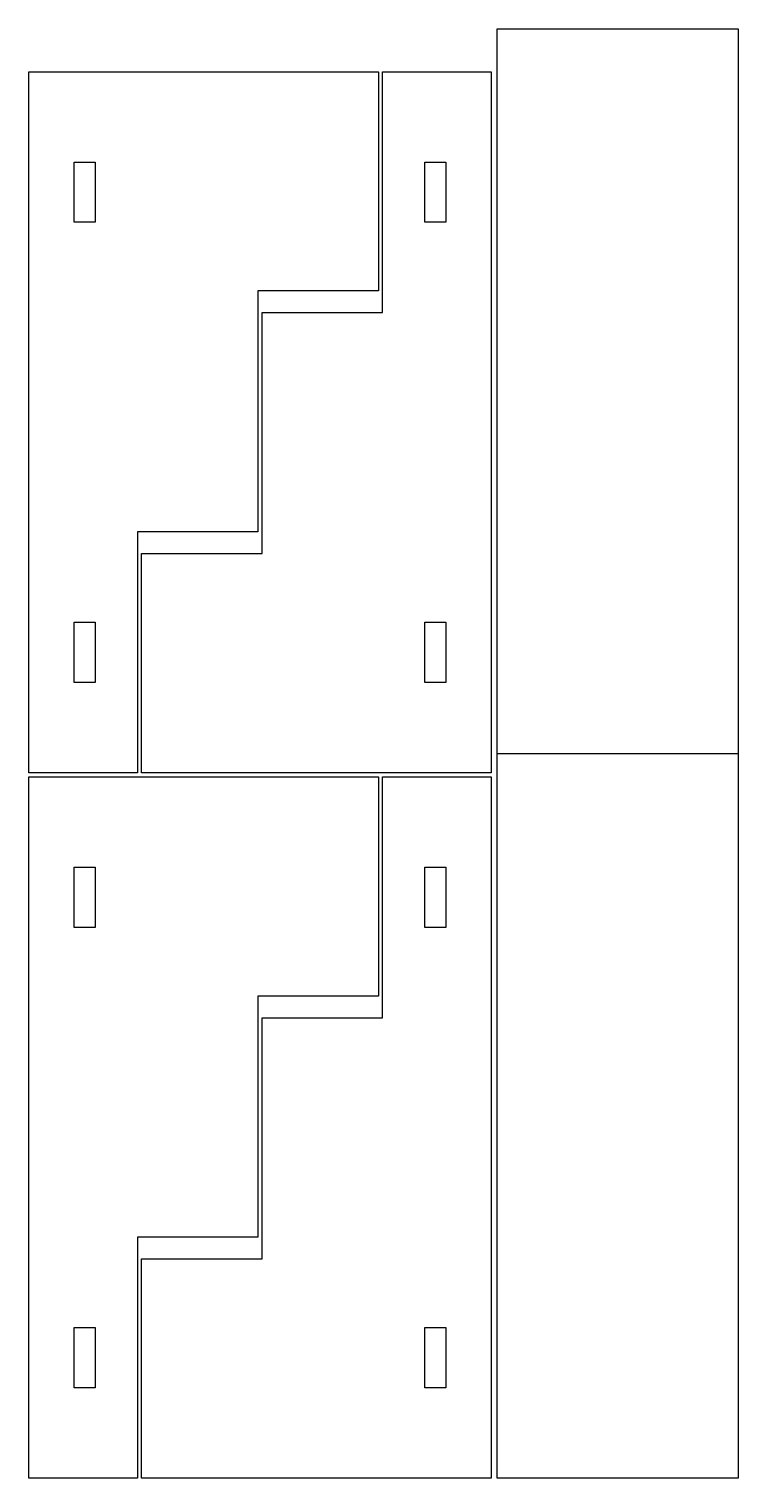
# Model space of a CAD drawing. Extents: x 0 to 1177, y 0 to 2406.
import ezdxf

# ---------------------------------------------------------------- set-up
doc = ezdxf.new("R2010")
doc.units = 0
doc.header["$MEASUREMENT"] = 0
doc.layers.get('0').update_dxf_attribs({"linetype": 'CONTINUOUS'})

msp = doc.modelspace()

# ---------------------------------------------------------------- linework, layer by layer
msp.add_line((777, 1203), (1177, 1203))
msp.add_lwpolyline([(777, 1203), (777, 2403), (777, 2406), (1177, 2406), (1177, 1206), (1177, 1203), (1177, 0), (777, 0)], close=True)
for points in [[(380, 1971.000061), (380, 1571.000061), (180.000061, 1571.000061), (180, 1171.000061), (0.000061, 1171.000061), (0.000061, 2335), (580, 2335), (580, 1971.000061), (380, 1971.000061)], [(387, 1535), (387, 1935), (586.999939, 1935), (587, 2335), (766.999939, 2335), (766.999939, 1171), (187, 1171), (187, 1535), (387, 1535)], [(110.000061, 2085.000061), (75.000061, 2085.000061), (75.000061, 2185), (110.000061, 2185), (110.000061, 2085.000061)], [(656.999939, 2185), (691.999939, 2185), (691.999939, 2085), (656.999939, 2085), (656.999939, 2185)], [(110.000061, 1321.000061), (75.000061, 1321.000061), (75.000061, 1421.000061), (110.000061, 1421.000061), (110.000061, 1321.000061)], [(656.999939, 1421), (691.999939, 1421), (691.999939, 1321), (656.999939, 1321), (656.999939, 1421)], [(380, 800.000061), (380, 400.000061), (180.000061, 400.000061), (180, 0.000061), (0.000061, 0.000061), (0.000061, 1164.000061), (580, 1164.000061), (580, 800.000061), (380, 800.000061)], [(387, 364), (387, 764), (586.999939, 764), (587, 1164), (766.999939, 1164), (766.999939, 0.000061), (187, 0.000061), (187, 364), (387, 364)], [(110.000061, 914.000061), (75.000061, 914.000061), (75.000061, 1014.000061), (110.000061, 1014.000061), (110.000061, 914.000061)], [(656.999939, 1014), (691.999939, 1014), (691.999939, 914), (656.999939, 914), (656.999939, 1014)], [(110.000061, 150.000061), (75.000061, 150.000061), (75.000061, 250.000061), (110.000061, 250.000061), (110.000061, 150.000061)], [(656.999939, 250), (691.999939, 250), (691.999939, 150.000061), (656.999939, 150.000061), (656.999939, 250)]]:
    msp.add_lwpolyline(points)

doc.saveas('drawing.dxf')
